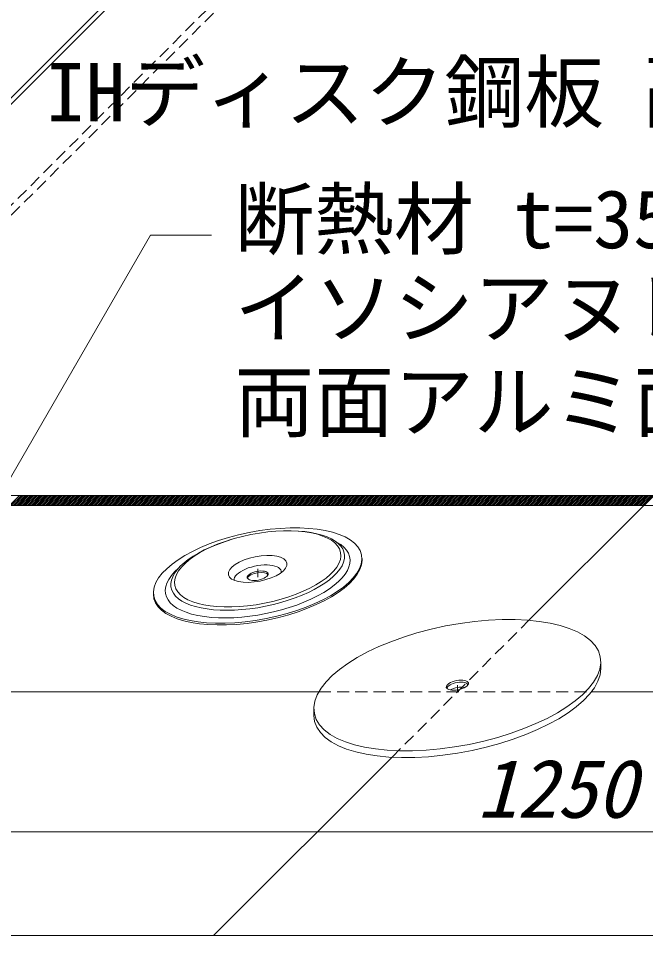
# Model space of a CAD drawing. Units: millimetres, scale not verified. Extents: x -840 to 840, y -594 to 594.
# Drawn here: x -72.4 to 51.3, y 77.8 to 258.8 of the extents above; entities that cross this region are included whole.
import ezdxf
from ezdxf.enums import TextEntityAlignment as Align

# ---------------------------------------------------------------- set-up
doc = ezdxf.new("R2010")
doc.units = ezdxf.units.MM
doc.header["$LTSCALE"] = 2
doc.linetypes.add('CHAIN1', pattern=[8, 5, -1, 1, -1])
doc.linetypes.add('DASHED1', pattern=[1.8, 1.2, -0.6])
for name, color, linetype, lineweight in [('0-2_タイトル文字', 5, 'Continuous', 9), ('0-6_断熱材', 4, 'Continuous', 9), ('0-8_寸法線', 7, 'Continuous', 9), ('0-9_基準線(IBｼｰﾄ)', 7, 'Continuous', 9), ('0-A_中心線', 2, 'CHAIN1', 9), ('0-D_部材(積層鋼板)', 7, 'Continuous', 9), ('1-0_IBリキッド', 7, 'Continuous', 9)]:
    doc.layers.add(name, color=color, linetype=linetype, lineweight=lineweight)
doc.styles.add('ＭＳ ゴシック', font='')
doc.styles.get('ＭＳ ゴシック').set_extended_font_data('MS Gothic')

msp = doc.modelspace()

# ---------------------------------------------------------------- linework, layer by layer
at = {"layer": '0-6_断熱材', "color": 7}
for p, q in [((28.337, 140.042), (50.979, 162.685)), ((-359.371, 125.915), (-13.11, 125.915)), ((40.629, 125.915), (414.21, 125.915)), ((-33.874, 77.832), (1.33, 113.035))]:
    msp.add_line(p, q, dxfattribs=at)
at = {"layer": '0-6_断熱材', "color": 134, "linetype": 'DASHED1'}
for p, q in [((1.33, 113.035), (28.337, 140.042)), ((-13.11, 125.915), (40.629, 125.915))]:
    msp.add_line(p, q, dxfattribs=at)
at = {"layer": '0-6_断熱材', "color": 7}
msp.add_lwpolyline([(-693.874, 77.832), (366.126, 77.832), (705.538, 417.243)], dxfattribs=at)
at = {"layer": '0-8_寸法線'}
for p, q in [((-106.902, 111.067), (-46.297, 216.039)), ((-46.297, 216.039), (-34.297, 216.039)), ((-210.369, 98.337), (277.095, 98.337))]:
    msp.add_line(p, q, dxfattribs=at)
at = {"layer": '0-9_基準線(IBｼｰﾄ)'}
for p, q in [((-149.021, 166.685), (88.891, 404.596)), ((-74.106, 162.685), (-72.106, 164.685)), ((-73.753, 162.685), (-71.753, 164.685)), ((-73.399, 162.685), (-71.399, 164.685)), ((-73.046, 162.685), (-71.046, 164.685)), ((-72.692, 162.685), (-70.692, 164.685)), ((-72.338, 162.685), (-70.338, 164.685)), ((-71.985, 162.685), (-69.985, 164.685)), ((-71.631, 162.685), (-69.631, 164.685)), ((-71.278, 162.685), (-69.278, 164.685)), ((-70.924, 162.685), (-68.924, 164.685)), ((-70.571, 162.685), (-68.571, 164.685)), ((-70.217, 162.685), (-68.217, 164.685)), ((-69.864, 162.685), (-67.864, 164.685)), ((-69.51, 162.685), (-67.51, 164.685)), ((-69.157, 162.685), (-67.157, 164.685)), ((-68.803, 162.685), (-66.803, 164.685)), ((-68.449, 162.685), (-66.449, 164.685)), ((-68.096, 162.685), (-66.096, 164.685)), ((-67.742, 162.685), (-65.742, 164.685)), ((-67.389, 162.685), (-65.389, 164.685)), ((-67.035, 162.685), (-65.035, 164.685)), ((-66.682, 162.685), (-64.682, 164.685)), ((-66.328, 162.685), (-64.328, 164.685)), ((-65.975, 162.685), (-63.975, 164.685)), ((-65.621, 162.685), (-63.621, 164.685)), ((-65.267, 162.685), (-63.267, 164.685)), ((-64.914, 162.685), (-62.914, 164.685)), ((-64.56, 162.685), (-62.56, 164.685)), ((-64.207, 162.685), (-62.207, 164.685)), ((-63.853, 162.685), (-61.853, 164.685)), ((-63.5, 162.685), (-61.5, 164.685)), ((-63.146, 162.685), (-61.146, 164.685)), ((-62.793, 162.685), (-60.793, 164.685)), ((-62.439, 162.685), (-60.439, 164.685)), ((-62.085, 162.685), (-60.085, 164.685)), ((-61.732, 162.685), (-59.732, 164.685)), ((-61.378, 162.685), (-59.378, 164.685)), ((-61.025, 162.685), (-59.025, 164.685)), ((-60.671, 162.685), (-58.671, 164.685)), ((-60.318, 162.685), (-58.318, 164.685)), ((-59.964, 162.685), (-57.964, 164.685)), ((-59.611, 162.685), (-57.611, 164.685)), ((-59.257, 162.685), (-57.257, 164.685)), ((-58.903, 162.685), (-56.903, 164.685)), ((-58.55, 162.685), (-56.55, 164.685)), ((-58.196, 162.685), (-56.196, 164.685)), ((-57.843, 162.685), (-55.843, 164.685)), ((-57.489, 162.685), (-55.489, 164.685)), ((-57.136, 162.685), (-55.136, 164.685)), ((-56.782, 162.685), (-54.782, 164.685)), ((-56.429, 162.685), (-54.429, 164.685)), ((-56.075, 162.685), (-54.075, 164.685)), ((-55.721, 162.685), (-53.721, 164.685)), ((-55.368, 162.685), (-53.368, 164.685)), ((-55.014, 162.685), (-53.014, 164.685)), ((-54.661, 162.685), (-52.661, 164.685)), ((-54.307, 162.685), (-52.307, 164.685)), ((-53.954, 162.685), (-51.954, 164.685)), ((-53.6, 162.685), (-51.6, 164.685)), ((-53.247, 162.685), (-51.247, 164.685)), ((-52.893, 162.685), (-50.893, 164.685)), ((-52.54, 162.685), (-50.54, 164.685)), ((-52.186, 162.685), (-50.186, 164.685)), ((-51.832, 162.685), (-49.832, 164.685)), ((-51.479, 162.685), (-49.479, 164.685)), ((-51.125, 162.685), (-49.125, 164.685)), ((-50.772, 162.685), (-48.772, 164.685)), ((-50.418, 162.685), (-48.418, 164.685)), ((-50.065, 162.685), (-48.065, 164.685)), ((-49.711, 162.685), (-47.711, 164.685)), ((-49.358, 162.685), (-47.358, 164.685)), ((-49.004, 162.685), (-47.004, 164.685)), ((-48.65, 162.685), (-46.65, 164.685)), ((-48.297, 162.685), (-46.297, 164.685)), ((-47.943, 162.685), (-45.943, 164.685)), ((-47.59, 162.685), (-45.59, 164.685)), ((-47.236, 162.685), (-45.236, 164.685)), ((-46.883, 162.685), (-44.883, 164.685)), ((-46.529, 162.685), (-44.529, 164.685)), ((-46.176, 162.685), (-44.176, 164.685)), ((-45.822, 162.685), (-43.822, 164.685)), ((-45.468, 162.685), (-43.468, 164.685)), ((-45.115, 162.685), (-43.115, 164.685)), ((-44.761, 162.685), (-42.761, 164.685)), ((-44.408, 162.685), (-42.408, 164.685)), ((-44.054, 162.685), (-42.054, 164.685)), ((-43.701, 162.685), (-41.701, 164.685)), ((-43.347, 162.685), (-41.347, 164.685)), ((-42.994, 162.685), (-40.994, 164.685)), ((-42.64, 162.685), (-40.64, 164.685)), ((-42.286, 162.685), (-40.286, 164.685)), ((-41.933, 162.685), (-39.933, 164.685)), ((-41.579, 162.685), (-39.579, 164.685)), ((-41.226, 162.685), (-39.226, 164.685)), ((-40.872, 162.685), (-38.872, 164.685)), ((-40.519, 162.685), (-38.519, 164.685)), ((-40.165, 162.685), (-38.165, 164.685)), ((-39.812, 162.685), (-37.812, 164.685)), ((-39.458, 162.685), (-37.458, 164.685)), ((-39.104, 162.685), (-37.104, 164.685)), ((-38.751, 162.685), (-36.751, 164.685)), ((-38.397, 162.685), (-36.397, 164.685)), ((-38.044, 162.685), (-36.044, 164.685)), ((-37.69, 162.685), (-35.69, 164.685)), ((-37.337, 162.685), (-35.337, 164.685)), ((-36.983, 162.685), (-34.983, 164.685)), ((-36.63, 162.685), (-34.63, 164.685)), ((-36.276, 162.685), (-34.276, 164.685)), ((-35.922, 162.685), (-33.922, 164.685)), ((-35.569, 162.685), (-33.569, 164.685)), ((-35.215, 162.685), (-33.215, 164.685)), ((-34.862, 162.685), (-32.862, 164.685)), ((-34.508, 162.685), (-32.508, 164.685)), ((-34.155, 162.685), (-32.155, 164.685)), ((-33.801, 162.685), (-31.801, 164.685)), ((-33.448, 162.685), (-31.448, 164.685)), ((-33.094, 162.685), (-31.094, 164.685)), ((-32.741, 162.685), (-30.741, 164.685)), ((-32.387, 162.685), (-30.387, 164.685)), ((-32.033, 162.685), (-30.033, 164.685)), ((-31.68, 162.685), (-29.68, 164.685)), ((-31.326, 162.685), (-29.326, 164.685)), ((-30.973, 162.685), (-28.973, 164.685)), ((-30.619, 162.685), (-28.619, 164.685)), ((-30.266, 162.685), (-28.266, 164.685)), ((-29.912, 162.685), (-27.912, 164.685)), ((-29.559, 162.685), (-27.559, 164.685)), ((-29.205, 162.685), (-27.205, 164.685)), ((-28.851, 162.685), (-26.851, 164.685)), ((-28.498, 162.685), (-26.498, 164.685)), ((-28.144, 162.685), (-26.144, 164.685)), ((-27.791, 162.685), (-25.791, 164.685)), ((-27.437, 162.685), (-25.437, 164.685)), ((-27.084, 162.685), (-25.084, 164.685)), ((-26.73, 162.685), (-24.73, 164.685)), ((-26.377, 162.685), (-24.377, 164.685)), ((-26.023, 162.685), (-24.023, 164.685)), ((-25.669, 162.685), (-23.669, 164.685)), ((-25.316, 162.685), (-23.316, 164.685)), ((-24.962, 162.685), (-22.962, 164.685)), ((-24.609, 162.685), (-22.609, 164.685)), ((-24.255, 162.685), (-22.255, 164.685)), ((-23.902, 162.685), (-21.902, 164.685)), ((-23.548, 162.685), (-21.548, 164.685)), ((-23.195, 162.685), (-21.195, 164.685)), ((-22.841, 162.685), (-20.841, 164.685)), ((-22.487, 162.685), (-20.487, 164.685)), ((-22.134, 162.685), (-20.134, 164.685)), ((-21.78, 162.685), (-19.78, 164.685)), ((-21.427, 162.685), (-19.427, 164.685)), ((-21.073, 162.685), (-19.073, 164.685)), ((-20.72, 162.685), (-18.72, 164.685)), ((-20.366, 162.685), (-18.366, 164.685)), ((-20.013, 162.685), (-18.013, 164.685)), ((-19.659, 162.685), (-17.659, 164.685)), ((-19.305, 162.685), (-17.305, 164.685)), ((-18.952, 162.685), (-16.952, 164.685)), ((-18.598, 162.685), (-16.598, 164.685)), ((-18.245, 162.685), (-16.245, 164.685)), ((-17.891, 162.685), (-15.891, 164.685)), ((-17.538, 162.685), (-15.538, 164.685)), ((-17.184, 162.685), (-15.184, 164.685)), ((-16.831, 162.685), (-14.831, 164.685)), ((-16.477, 162.685), (-14.477, 164.685)), ((-16.124, 162.685), (-14.124, 164.685)), ((-15.77, 162.685), (-13.77, 164.685)), ((-15.416, 162.685), (-13.416, 164.685)), ((-15.063, 162.685), (-13.063, 164.685)), ((-14.709, 162.685), (-12.709, 164.685)), ((-14.356, 162.685), (-12.356, 164.685)), ((-14.002, 162.685), (-12.002, 164.685)), ((-13.649, 162.685), (-11.649, 164.685)), ((-13.295, 162.685), (-11.295, 164.685)), ((-12.942, 162.685), (-10.942, 164.685)), ((-12.588, 162.685), (-10.588, 164.685)), ((-12.234, 162.685), (-10.234, 164.685)), ((-11.881, 162.685), (-9.881, 164.685)), ((-11.527, 162.685), (-9.527, 164.685)), ((-11.174, 162.685), (-9.174, 164.685)), ((-10.82, 162.685), (-8.82, 164.685)), ((-10.467, 162.685), (-8.467, 164.685)), ((-10.113, 162.685), (-8.113, 164.685)), ((-9.76, 162.685), (-7.76, 164.685)), ((-9.406, 162.685), (-7.406, 164.685)), ((-9.052, 162.685), (-7.052, 164.685)), ((-8.699, 162.685), (-6.699, 164.685)), ((-8.345, 162.685), (-6.345, 164.685)), ((-7.992, 162.685), (-5.992, 164.685)), ((-7.638, 162.685), (-5.638, 164.685)), ((-7.285, 162.685), (-5.285, 164.685)), ((-6.931, 162.685), (-4.931, 164.685)), ((-6.578, 162.685), (-4.578, 164.685)), ((-6.224, 162.685), (-4.224, 164.685)), ((-5.87, 162.685), (-3.87, 164.685)), ((-5.517, 162.685), (-3.517, 164.685)), ((-5.163, 162.685), (-3.163, 164.685)), ((-4.81, 162.685), (-2.81, 164.685)), ((-4.456, 162.685), (-2.456, 164.685)), ((-4.103, 162.685), (-2.103, 164.685)), ((-3.749, 162.685), (-1.749, 164.685)), ((-3.396, 162.685), (-1.396, 164.685)), ((-3.042, 162.685), (-1.042, 164.685)), ((-2.688, 162.685), (-0.688, 164.685)), ((-2.335, 162.685), (-0.335, 164.685)), ((-1.981, 162.685), (0.019, 164.685)), ((-1.628, 162.685), (0.372, 164.685)), ((-1.274, 162.685), (0.726, 164.685)), ((-0.921, 162.685), (1.079, 164.685)), ((-0.567, 162.685), (1.433, 164.685)), ((-0.214, 162.685), (1.786, 164.685)), ((0.14, 162.685), (2.14, 164.685)), ((0.494, 162.685), (2.494, 164.685)), ((0.847, 162.685), (2.847, 164.685)), ((1.201, 162.685), (3.201, 164.685)), ((1.554, 162.685), (3.554, 164.685)), ((1.908, 162.685), (3.908, 164.685)), ((2.261, 162.685), (4.261, 164.685)), ((2.615, 162.685), (4.615, 164.685)), ((2.968, 162.685), (4.968, 164.685)), ((3.322, 162.685), (5.322, 164.685)), ((3.675, 162.685), (5.675, 164.685)), ((4.029, 162.685), (6.029, 164.685)), ((4.383, 162.685), (6.383, 164.685)), ((4.736, 162.685), (6.736, 164.685)), ((5.09, 162.685), (7.09, 164.685)), ((5.443, 162.685), (7.443, 164.685)), ((5.797, 162.685), (7.797, 164.685)), ((6.15, 162.685), (8.15, 164.685)), ((6.504, 162.685), (8.504, 164.685)), ((6.857, 162.685), (8.857, 164.685)), ((7.211, 162.685), (9.211, 164.685)), ((7.565, 162.685), (9.565, 164.685)), ((7.918, 162.685), (9.918, 164.685)), ((8.272, 162.685), (10.272, 164.685)), ((8.625, 162.685), (10.625, 164.685)), ((8.979, 162.685), (10.979, 164.685)), ((9.332, 162.685), (11.332, 164.685)), ((9.686, 162.685), (11.686, 164.685)), ((10.039, 162.685), (12.039, 164.685)), ((10.393, 162.685), (12.393, 164.685)), ((10.747, 162.685), (12.747, 164.685)), ((11.1, 162.685), (13.1, 164.685)), ((11.454, 162.685), (13.454, 164.685)), ((11.807, 162.685), (13.807, 164.685)), ((12.161, 162.685), (14.161, 164.685)), ((12.514, 162.685), (14.514, 164.685)), ((12.868, 162.685), (14.868, 164.685)), ((13.221, 162.685), (15.221, 164.685)), ((13.575, 162.685), (15.575, 164.685)), ((13.929, 162.685), (15.929, 164.685)), ((14.282, 162.685), (16.282, 164.685)), ((14.636, 162.685), (16.636, 164.685)), ((14.989, 162.685), (16.989, 164.685)), ((15.343, 162.685), (17.343, 164.685)), ((15.696, 162.685), (17.696, 164.685)), ((16.05, 162.685), (18.05, 164.685)), ((16.403, 162.685), (18.403, 164.685)), ((16.757, 162.685), (18.757, 164.685)), ((17.111, 162.685), (19.111, 164.685)), ((17.464, 162.685), (19.464, 164.685)), ((17.818, 162.685), (19.818, 164.685)), ((18.171, 162.685), (20.171, 164.685)), ((18.525, 162.685), (20.525, 164.685)), ((18.878, 162.685), (20.878, 164.685)), ((19.232, 162.685), (21.232, 164.685)), ((19.585, 162.685), (21.585, 164.685)), ((19.939, 162.685), (21.939, 164.685)), ((20.292, 162.685), (22.292, 164.685)), ((20.646, 162.685), (22.646, 164.685)), ((21, 162.685), (23, 164.685)), ((21.353, 162.685), (23.353, 164.685)), ((21.707, 162.685), (23.707, 164.685)), ((22.06, 162.685), (24.06, 164.685)), ((22.414, 162.685), (24.414, 164.685)), ((22.767, 162.685), (24.767, 164.685)), ((23.121, 162.685), (25.121, 164.685)), ((23.474, 162.685), (25.474, 164.685)), ((23.828, 162.685), (25.828, 164.685)), ((24.182, 162.685), (26.182, 164.685)), ((24.535, 162.685), (26.535, 164.685)), ((24.889, 162.685), (26.889, 164.685)), ((25.242, 162.685), (27.242, 164.685)), ((25.596, 162.685), (27.596, 164.685)), ((25.949, 162.685), (27.949, 164.685)), ((26.303, 162.685), (28.303, 164.685)), ((26.656, 162.685), (28.656, 164.685)), ((27.01, 162.685), (29.01, 164.685)), ((27.364, 162.685), (29.364, 164.685)), ((27.717, 162.685), (29.717, 164.685)), ((28.071, 162.685), (30.071, 164.685)), ((28.424, 162.685), (30.424, 164.685)), ((28.778, 162.685), (30.778, 164.685)), ((29.131, 162.685), (31.131, 164.685)), ((29.485, 162.685), (31.485, 164.685)), ((29.838, 162.685), (31.838, 164.685)), ((30.192, 162.685), (32.192, 164.685)), ((30.546, 162.685), (32.546, 164.685)), ((30.899, 162.685), (32.899, 164.685)), ((31.253, 162.685), (33.253, 164.685)), ((31.606, 162.685), (33.606, 164.685)), ((31.96, 162.685), (33.96, 164.685)), ((32.313, 162.685), (34.313, 164.685)), ((32.667, 162.685), (34.667, 164.685)), ((33.02, 162.685), (35.02, 164.685)), ((33.374, 162.685), (35.374, 164.685)), ((33.728, 162.685), (35.728, 164.685)), ((34.081, 162.685), (36.081, 164.685)), ((34.435, 162.685), (36.435, 164.685)), ((34.788, 162.685), (36.788, 164.685)), ((35.142, 162.685), (37.142, 164.685)), ((35.495, 162.685), (37.495, 164.685)), ((35.849, 162.685), (37.849, 164.685)), ((36.202, 162.685), (38.202, 164.685)), ((36.556, 162.685), (38.556, 164.685)), ((36.91, 162.685), (38.91, 164.685)), ((37.263, 162.685), (39.263, 164.685)), ((37.617, 162.685), (39.617, 164.685)), ((37.97, 162.685), (39.97, 164.685)), ((38.324, 162.685), (40.324, 164.685)), ((38.677, 162.685), (40.677, 164.685)), ((39.031, 162.685), (41.031, 164.685)), ((39.384, 162.685), (41.384, 164.685)), ((39.738, 162.685), (41.738, 164.685)), ((40.091, 162.685), (42.091, 164.685)), ((40.445, 162.685), (42.445, 164.685)), ((40.799, 162.685), (42.799, 164.685)), ((41.152, 162.685), (43.152, 164.685)), ((41.506, 162.685), (43.506, 164.685)), ((41.859, 162.685), (43.859, 164.685)), ((42.213, 162.685), (44.213, 164.685)), ((42.566, 162.685), (44.566, 164.685)), ((42.92, 162.685), (44.92, 164.685)), ((43.273, 162.685), (45.273, 164.685)), ((43.627, 162.685), (45.627, 164.685)), ((43.981, 162.685), (45.981, 164.685)), ((44.334, 162.685), (46.334, 164.685)), ((44.688, 162.685), (46.688, 164.685)), ((45.041, 162.685), (47.041, 164.685)), ((45.395, 162.685), (47.395, 164.685)), ((45.748, 162.685), (47.748, 164.685)), ((46.102, 162.685), (48.102, 164.685)), ((46.455, 162.685), (48.455, 164.685)), ((46.809, 162.685), (48.809, 164.685)), ((47.163, 162.685), (49.163, 164.685)), ((47.516, 162.685), (49.516, 164.685)), ((47.87, 162.685), (49.87, 164.685)), ((48.223, 162.685), (50.223, 164.685)), ((48.577, 162.685), (50.577, 164.685)), ((48.93, 162.685), (50.93, 164.685)), ((49.284, 162.685), (51.284, 164.685)), ((49.637, 162.685), (51.637, 164.685)), ((49.991, 162.685), (51.991, 164.685)), ((50.345, 162.685), (52.345, 164.685)), ((50.698, 162.685), (52.698, 164.685)), ((51.052, 162.685), (53.052, 164.685))]:
    msp.add_line(p, q, dxfattribs=at)
at = {"layer": '0-9_基準線(IBｼｰﾄ)', "color": 134, "linetype": 'DASHED1'}
for p, q in [((-131.021, 164.685), (108.891, 404.596)), ((-129.753, 163.953), (110.891, 404.596))]:
    msp.add_line(p, q, dxfattribs=at)
at = {"layer": '0-9_基準線(IBｼｰﾄ)'}
for points in [[(-130.485, 166.685), (-127.021, 164.685), (350.443, 164.685)], [(-131.021, 164.685), (-127.557, 162.685), (350.443, 162.685)]]:
    msp.add_lwpolyline(points, dxfattribs=at)
at = {"layer": '0-A_中心線'}
for p, q in [((-25.163, 150.183), (-25.163, 148.543)), ((14.21, 127.248), (14.21, 125.915))]:
    msp.add_line(p, q, dxfattribs=at)
at = {"layer": '0-D_部材(積層鋼板)'}
for p, q in [((-4.59, 151.91), (-4.59, 152.23)), ((-45.736, 145.495), (-45.736, 145.175)), ((42.497, 130.545), (42.497, 131.878)), ((-14.078, 121.285), (-14.078, 122.618))]:
    msp.add_line(p, q, dxfattribs=at)
for centre, major_axis in [((-25.163, 148.863), (-20.503, -4.078)), ((-25.163, 150.183), (-16.363, -3.255)), ((-25.163, 150.183), (-5.781, -1.15)), ((-25.163, 148.836), (-2.05, -0.408)), ((14.21, 127.248), (-28.192, -5.608)), ((14.21, 127.248), (-2.178, -0.433))]:
    msp.add_ellipse(centre, major_axis=major_axis, ratio=0.414214, dxfattribs=at)
for centre, major_axis, start_param, end_param in [((-25.163, 149.863), (-17.073, -3.396), 4.9328437, 10.6107065), ((-25.163, 148.863), (-18.168, -3.614), 5.6542723, 9.8892779), ((-25.163, 148.543), (-20.503, -4.078), 6.2009788, 9.3425714), ((-25.163, 148.836), (-4.642, -0.923), 2.9897479, 6.2706171), ((-25.163, 148.543), (-2.05, -0.408), 3.2270078, 6.0333571), ((14.21, 125.915), (-28.192, -5.608), 6.2009788, 9.3425714), ((14.21, 126.915), (-2.05, -0.408), 3.0786673, 6.1816976), ((14.21, 125.915), (-2.05, -0.408), 3.8561974, 5.4041675)]:
    msp.add_ellipse(centre, major_axis=major_axis, ratio=0.414214, start_param=start_param, end_param=end_param, dxfattribs=at)
at = {"layer": '1-0_IBリキッド'}
msp.add_line((-151.114, 165.835), (87.647, 404.596), dxfattribs=at)

# ---------------------------------------------------------------- texts
at = {"layer": '0-2_タイトル文字', "color": 7, "style": 'ＭＳ ゴシック'}
for s, p in [('IHディスク鋼板 融着部径φ65', (-66.974, 234.997)), ('断熱材 t=35㎜～50㎜', (-29.756, 209.98)), ('イソシアヌレートボード', (-29.756, 192.48)), ('両面アルミ面材付き', (-29.756, 173.98))]:
    msp.add_text(s, height=11.54, dxfattribs=at).set_placement(p, align=Align.BOTTOM_LEFT)
at = {"layer": '0-8_寸法線', "style": 'ＭＳ ゴシック', "oblique": 15}
msp.add_text('1250', height=11.54, dxfattribs=at).set_placement((18.069, 97.618), align=Align.BOTTOM_LEFT)

doc.saveas('drawing.dxf')
